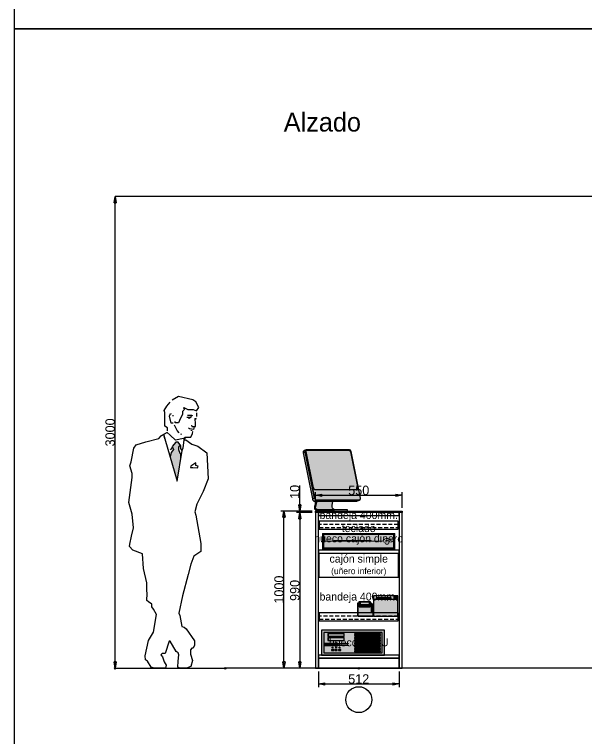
# Model space of a CAD drawing. Header units: millimetres. Extents: x -61063 to 17762, y -100319 to 2880.
# Drawn here: x -2420 to 1215, y -48878 to -44274 of the extents above; entities that cross this region are included whole.
import ezdxf

# ---------------------------------------------------------------- set-up
doc = ezdxf.new("R2010")
doc.units = ezdxf.units.MM
doc.header["$PDMODE"] = 35
doc.header["$PDSIZE"] = 5
doc.linetypes.add('Discontinua JB', pattern=[0.75, 0.5, -0.25])
doc.layers.add('1001 concep color Blau Fosc', color=7, linetype='Continuous', true_color=0x003e84)
for name, color, linetype in [('Cajón Dinero JB', 8, 'Continuous'), ('Cotas bloques dinámicos PM espacio', 10, 'Continuous'), ('Datafon JB', 8, 'Continuous'), ('Imac JB', 8, 'Continuous'), ('Linea Capa Color 0000 JB', 7, 'Continuous'), ('Linea Capa Color 0008 Gris JB', 8, 'Continuous'), ('Linea Capa Color 0012 Vermell JB', 12, 'Continuous'), ('Linea Capa Color 0140 Blau Vidre JB', 140, 'Continuous'), ('Linea Capa Color 0202 Lila Parets JB', 202, 'Continuous')]:
    doc.layers.add(name, color=color, linetype=linetype)
doc.styles.add('Jordi Ava', font='Avant Garde MEdium BT.ttf')
doc.dimstyles.new('Jordi Ava 2015', dxfattribs={"dimtxt": 60, "dimasz": 40, "dimexe": 20, "dimexo": 20, "dimgap": 0.09, "dimtad": 1, "dimdec": 0, "dimzin": 0, "dimdsep": 46, "dimtxsty": 'Jordi Ava', "dimblk": 'CLOSED', "dimcen": 1.5, "dimclrd": 7, "dimclre": 7, "dimclrt": 256, "dimadec": 0, "dimazin": 0, "dimtfac": 0.05, "dimtdec": 0, "dimtofl": 0, "dimtmove": 0, "dimatfit": 3, "dimldrblk": 'CLOSED', "dimfxl": 90, "dimtolj": 1, "dimtzin": 0, "dimlwd": -1, "dimlwe": -1, "dimarcsym": 0})
doc.dimstyles.new('Jordi Ava Parets 2015', dxfattribs={"dimtxt": 60, "dimasz": 40, "dimexe": 20, "dimexo": 20, "dimgap": 0.09, "dimtad": 1, "dimdec": 0, "dimzin": 0, "dimdsep": 46, "dimtxsty": 'Jordi Ava', "dimblk": 'CLOSED', "dimcen": 1.5, "dimclrd": 7, "dimclre": 7, "dimclrt": 256, "dimadec": 0, "dimazin": 0, "dimtfac": 0.05, "dimtdec": 0, "dimtofl": 0, "dimtmove": 0, "dimatfit": 3, "dimldrblk": 'CLOSED', "dimfxl": 90, "dimtolj": 1, "dimtzin": 0, "dimlwd": -1, "dimlwe": -1, "dimarcsym": 0})

# ---------------------------------------------------------------- blocks, each defined once
blk = doc.blocks.new('_Closed')
at = {"color": 0, "linetype": 'ByBlock', "lineweight": -2}
for p, q in [((-1, 0.1666666666666667), (0, 0)), ((-1, 0.1666666666666667), (-1, -0.1666666666666667)), ((0, 0), (-1, -0.1666666666666667)), ((0, 0), (-1, 0))]:
    blk.add_line(p, q, dxfattribs=at)
blk = doc.blocks.new('*D1688')
at = {"layer": 'Defpoints', "color": 0, "ltscale": 10, "transparency": 16777216}
for p in [(82879.79458849551, 104665.6092874138), (82879.79458849551, 104665.6092874138), (82879.79458849551, 101665.6092874138)]:
    blk.add_point(p, dxfattribs=at)
at = {"layer": 'Linea Capa Color 0202 Lila Parets JB', "color": 7, "ltscale": 10, "transparency": 16777216}
blk.add_line((82879.79458849551, 101705.6092874138), (82879.79458849551, 104625.6092874138), dxfattribs=at)
at = {"layer": 'Linea Capa Color 0202 Lila Parets JB', "color": 7, "ltscale": 10, "transparency": 16777216, "xscale": 40, "yscale": 40, "zscale": 40}
for p, rotation in [((82879.79458849551, 104665.6092874138), 90), ((82879.79458849551, 101665.6092874138), 270)]:
    blk.add_blockref('_Closed', p, dxfattribs=dict(at, rotation=rotation))
at = {"layer": 'Linea Capa Color 0202 Lila Parets JB', "ltscale": 10, "transparency": 16777216, "insert": (82848.50953355047, 103165.6092874138), "char_height": 60, "attachment_point": 5, "rotation": 90, "style": 'Jordi Ava'}
blk.add_mtext('\\A1;3000', dxfattribs=at)
blk = doc.blocks.new('PM202307281029')
at = {"layer": 'Linea Capa Color 0008 Gris JB'}
h = blk.add_hatch(color=256, dxfattribs=at)
h.set_gradient(color1=(0, 127, 255), one_color=1, tint=1, name='INVCYLINDER')
h.paths.add_polyline_path([(349.2080120849605, 1345.262605457516), (355.5439154052692, 1372.189832020016), (371.3836737060519, 1391.193191395017), (363.4641571044885, 1410.208152332518), (385.6398187255872, 1438.713191395014), (401.4803021240186, 1438.713191395014), (413.6651923556528, 1421.305750007301), (403.856084594725, 1407.040925770016), (403.856084594725, 1391.193191395017), (412.56777038574, 1367.433191395015), (418.1118670654287, 1360.782102601588), (418.1118670654287, 1332.582460110862), (394.4025318931053, 1190.315595638986)])
at = {"layer": 'Linea Capa Color 0008 Gris JB', "linetype": 'Continuous'}
for p, q in [((309.6075286865198, 1484.655378895015), (311.1918670654304, 1487.822605457517)), ((315.9441571044918, 1459.305964832514), (309.6075286865198, 1484.655378895015)), ((385.6398187255872, 1438.713191395014), (363.4641571044885, 1410.208152332518)), ((401.4803021240186, 1438.713191395014), (385.6398187255872, 1438.713191395014)), ((418.1118670654287, 1414.953191395016), (401.4803021240186, 1438.713191395014)), ((371.3836737060519, 1391.193191395017), (355.5439154052692, 1372.189832020016)), ((363.4641571044885, 1410.208152332518), (371.3836737060519, 1391.193191395017)), ((418.1118670654287, 1397.527644520014), (418.1118670654287, 1414.953191395016)), ((426.8239154052753, 1384.858738270017), (418.1118670654287, 1397.527644520014)), ((355.5439154052692, 1372.189832020016), (349.2080120849605, 1345.262605457516))]:
    blk.add_line(p, q, dxfattribs=at)
for points in [[(445.8319879150404, 1652.553191395014), (437.911746215821, 1650.975378895015), (436.327770385742, 1657.309832020015), (463.2560845947264, 1645.429832020014), (496.5199395751952, 1645.429832020014), (517.1119879150392, 1636.717058582515), (531.3677703857429, 1658.887644520015), (513.9436737060569, 1693.738738270014), (493.3516253662128, 1707.997058582518), (403.0639154052733, 1728.589832020018), (363.4641571044885, 1704.829832020016)], [(332.5757220458945, 1509.993191395017), (332.5757220458945, 1529.008152332517), (316.7356011962875, 1540.087644520016), (317.1322296142571, 1581.273191395016), (317.1322296142571, 1627.215378895016), (312.7758428955094, 1639.884285145017), (328.6159637451165, 1666.811511707514), (350.7916253662079, 1692.160925770015)], [(369.7996978759729, 1559.102605457516), (357.1275286865239, 1559.102605457516), (346.0400604248025, 1603.455378895014), (352.3756011962869, 1619.291511707517), (357.1275286865239, 1617.702097645015)], [(441.0800604248034, 1649.385964832516), (436.327770385742, 1641.462097645017), (427.6164471435513, 1631.960417957514), (427.6164471435513, 1616.124285145015), (409.3994561767577, 1574.938738270015), (403.0639154052733, 1559.891511707516), (382.4722296142536, 1559.891511707516), (382.4722296142536, 1570.182097645014)], [(519.4877703857383, 1600.288152332516), (519.4877703857383, 1624.048152332514)], [(369.7996978759729, 1603.455378895014), (369.7996978759729, 1609.789832020015)], [(455.3358428955071, 1597.109324207515), (483.8481329345705, 1597.109324207515), (485.4321087646495, 1606.622605457516)], [(493.1074811378239, 1605.38262494875), (487.6450946201112, 1606.54699661729), (460.0877703857441, 1608.200417957516)], [(479.0958428955091, 1595.531511707515), (471.1756011962898, 1589.197058582515), (461.6717462158158, 1597.109324207515)], [(485.7766773989533, 1546.227637874596), (487.360653229025, 1537.5148644371), (510.8693579255741, 1537.5148644371), (510.7757220458843, 1560.680417957505), (509.1913836669955, 1581.921139141101)], [(512.3596978759779, 1590.774871082514), (510.7757220458989, 1582.862605457514), (506.0241571044935, 1587.607644520016), (515.5280120849602, 1590.774871082514)], [(407.8154803466787, 1497.324285145016), (395.143673706054, 1511.582605457515), (377.7199395751923, 1546.422097645016)], [(503.2625399390126, 1535.136544124594), (499.2095190383807, 1517.917058582527), (473.0588108544089, 1523.226110976178), (467.1160663197552, 1527.136030900059)], [(434.7441571044874, 1460.895378895017), (384.0562054443326, 1451.382097645015), (349.2080120849605, 1481.488152332517), (330.1999395751955, 1498.902097645016), (293.7677703857444, 1478.309324207516)], [(423.6559637451173, 1486.233191395015), (417.3200604248013, 1489.400417957517)], [(439.4960845947244, 1456.138738270016), (444.2480120849614, 1470.397058582515), (480.6798187255881, 1470.397058582515), (491.7680120849654, 1492.567644520015), (493.5787232242837, 1505.688403949367)], [(490.1836737060548, 1509.993191395017), (480.6798187255881, 1511.582605457515)], [(439.2515234728235, 1451.015134678775), (439.4960845947244, 1452.971511707514), (436.327770385742, 1464.062605457515), (442.1369035335629, 1464.062605457515)], [(445.8319879150404, 1470.397058582515), (444.2480120849614, 1456.138738270016), (441.0800604248034, 1457.728152332515)], [(365.0481329345675, 1407.040925770016), (350.7916253662079, 1389.615378895018)], [(413.6651923556528, 1421.305750007301), (403.856084594725, 1407.040925770016), (403.856084594725, 1391.193191395017), (412.56777038574, 1367.433191395015), (420.4880120849593, 1357.931511707517), (422.0719879150383, 1357.931511707517)], [(426.8239154052753, 1384.858738270017), (433.159818725584, 1402.284285145015)], [(418.1118670654287, 1332.582460110862), (418.1118670654287, 1360.782102601588)]]:
    blk.add_lwpolyline(points, dxfattribs=at)
at = {"layer": 'Linea Capa Color 0008 Gris JB'}
for points in [[(92.59993957519691, 775.0226054575178), (94.34411582936809, 788.9728217600532), (105.2717462158216, 839.9681523325125), (117.9439154052707, 893.822605457517), (108.440060424804, 980.9387382700152), (87.84801208495992, 1053.808152332516), (108.440060424804, 1212.204285145017), (108.440060424804, 1239.131511707517), (94.18391540526864, 1286.651511707518), (102.104157104488, 1312.000925770015), (119.5275286865253, 1400.694871082516), (133.7836737060534, 1421.287644520016), (195.5598187255855, 1440.302605457517), (277.9280120849617, 1460.895378895017), (293.7677703857444, 1478.309324207516), (311.4258146202083, 1488.290286427437), (309.6075286865198, 1484.655378895015), (315.9441571044918, 1459.305964832514), (394.4025318931053, 1190.315595638986), (426.8239154052753, 1384.858738270017), (433.159818725584, 1402.284285145015), (439.2515234728235, 1451.015134678775), (448.9999395751911, 1452.971511707514), (488.5996978759758, 1426.044285145017), (525.0322296142585, 1413.375378895016), (583.640060424801, 1370.600417957517), (591.559939575196, 1204.280417957518), (559.8800604248063, 1123.498738270016), (520.2803021240215, 1044.294871082515), (506.0237945556619, 995.1970585825147), (513.9436737060569, 973.014871082516), (544.8313836669877, 794.0259648325155), (544.8313836669877, 742.1289784814835), (499.6878912353532, 713.2442851450178), (480.6798187255881, 660.9676445200166), (464.8396978759738, 596.0220976450182), (428.4075286865227, 459.8081523325163), (404.6475286865207, 350.5098320200159), (412.56777038574, 334.6620976450176), (425.2395770263647, 264.9715117075175), (439.4960845947244, 261.8042851450155), (452.1675286865247, 250.7131913950143), (505.2316253662102, 174.6881523325173), (505.2316253662102, 147.7609257700169), (496.5199395751952, 127.1681523325169), (488.5996978759758, 128.7459648325166), (479.8880120849608, 116.0770585825157), (479.8880120849608, 89.14983202001531), (491.7680120849582, 49.54209764501502), (480.6798187255881, 11.53537889501604), (453.7518670654281, 0), (428.4075286865227, 0), (407.6617629859938, 0), (399.104157104488, 6.77873827001531), (399.8959637451153, 44.79705858251691), (404.6475286865207, 85.98260545751691), (401.4803021240186, 97.06209764501546), (388.807770385738, 106.5753788950169), (349.2080120849605, 173.098738270015), (342.8713836669885, 171.5093242075163), (319.1117462158181, 93.1059648325172), (300.1036737060531, 93.1059648325172), (290.5994561767548, 84.39319139501458), (301.6880120849564, 73.30209764501706), (312.7758428955094, 40.04041795751618), (325.4476495361341, 20.03748963314865), (321.487709960933, 0), (293.7677703857444, 0), (249.4157220458983, 0), (228.8236737060543, 6.77873827001531), (205.0633111572279, 44.79705858251691), (193.9758428955065, 54.29873827001575), (190.8075286865242, 79.64815233251647), (211.3999395751925, 176.2659648325171), (244.6637945556613, 228.5426054575146), (263.672229614258, 342.5859648325168), (244.6641571044929, 375.8476445200176), (232.7837945556639, 390.1059648325172), (232.7837945556639, 407.5315117075152), (211.3999395751925, 421.7898320200147), (201.8960845947258, 431.2915117075172), (203.4800604248048, 475.6442851450156), (201.1039154052742, 494.6476445200169), (201.1039154052742, 543.757058582516), (179.7200604248028, 634.0404179575162), (173.3837945556625, 727.5026054575173), (113.1916253662093, 751.2626054575157)], [(479.0958428955091, 1276.360925770015), (494.9356011962846, 1276.360925770015), (523.4478912353479, 1275.560417957517), (528.1994561767533, 1285.062097645015), (513.1518670654295, 1290.08293559778), (513.1518670654295, 1305.654871082515), (482.2641571044915, 1285.062097645015)]]:
    blk.add_lwpolyline(points, close=True, dxfattribs=at)
at = {"layer": 'Linea Capa Color 0202 Lila Parets JB', "ltscale": 10}
blk.add_line((0, 0), (700, 0), dxfattribs=at)
for p in [(0, 0), (700, 0)]:
    blk.add_point(p, dxfattribs=at)
blk = doc.blocks.new('PM202401301554')
at = {"layer": 'Imac JB'}
h = blk.add_hatch(color=255, dxfattribs=at)
h.dxf.hatch_style = 1
edge = h.paths.add_edge_path()
edge.add_arc((102.0951007031254, 374.9719672820211), 15.12562351056433, 11.32823824155253, 89.99999992500574)
edge.add_line((102.0951007229232, 390.0975907925895), (-165.4855432588229, 390.0975911428832))
edge.add_arc((-165.4855432724435, 379.6987249793747), 10.3988661635085, 89.99999992495313, 113.5023683410003)
edge.add_line((-169.632475659273, 389.2349385500565), (-181.6898190152569, 384.1091636862839))
edge.add_arc((-177.1036523990042, 373.4044690030423), 11.64574654083845, 113.1915375135548, 195.204024454174)
edge.add_line((-188.3417754036855, 370.350290909817), (-129.591216710367, 77.08475372935936))
edge.add_line((-129.591216710367, 77.08475372935936), (-128.8737102451414, 73.50317214730603))
edge.add_arc((-115.8966328282258, 76.10289987456053), 13.2349205717479, 191.3282382416213, 270.0000000750927)
edge.add_line((-115.89663281088, 62.86797930281318), (-106.0286667223409, 62.86797931574984))
edge.add_line((-106.0286667223409, 62.86797931574984), (-116.1677406630479, 29.23748928916757))
edge.add_arc((-94.44505698411376, 22.68843526593992), 22.68843526588348, 163.2227511791277, 269.9999999999633)
edge.add_line((-94.44505698412831, 7.275957614183426e-11), (94.44505698412104, -7.275957614183426e-11))
edge.add_line((94.44505698412104, -7.275957614183426e-11), (94.453428424109, 7.416991040139692))
edge.add_line((94.453428424109, 7.416991040139692), (11.77226739558682, 7.411722946519149))
edge.add_arc((19.39985217872891, 29.39882652694359), 23.27257556611073, 166.597307334174, 250.8677384246463, ccw=False)
edge.add_line((-3.23889446456451, 34.79326105717337), (0.6823966665760963, 62.86797945568105))
edge.add_line((0.6823966665760963, 62.86797945568105), (153.5410524442123, 62.86797965611913))
edge.add_line((153.5410524442123, 62.86797965611913), (168.1823231558737, 68.82652525442245))
edge.add_arc((165.0955925009184, 79.74272274106625), 11.34421763294628, 285.789104863774, 371.3282382414895)
edge.add_line((176.2188017154258, 81.97106079297373), (116.9260463224564, 377.9430846845789))
for points in [[(-169.6324756588874, 389.2349385502166), (-181.6898190152497, 384.1091636862839, 0.3739467816895126), (-188.3417754036855, 370.350290909817), (-175.3261753901024, 375.8808163638168), (-175.6818183857176, 377.6560817651625, -0.3532637393585088)], [(116.9260463224564, 377.9430846845789, 0.3574206842433875), (102.0951007229232, 390.0975907925895), (-165.485543258801, 390.0975911428832, 0.4733825874425286), (-175.6818183857176, 377.6560817651625), (-116.4668452653204, 82.07232413245947, 0.3574206849831053), (-99.7820314212513, 68.39850476085849), (165.0955925157905, 68.39850510812539, 0.473382586641783), (176.2188017154258, 81.97106079297373)], [(114.4912842169651, 376.5884442441893, 0.3574206842438632), (103.3680750173007, 385.7043238252372), (-164.7479236288636, 385.704324176244, 0.4733825874435212), (-171.2364623459871, 377.7870000267576), (-124.9171215574534, 146.5744522598106, 0.35742068424324), (-113.7939123578035, 137.4585726787918), (155.4756054955214, 137.4585723260534, 0.4733825874433472), (161.0372101102039, 144.2448501684703)], [(-99.7820314212513, 68.39850476085849, -0.3574206849830955), (-116.4668452653204, 82.07232413245947), (-116.5756166978463, 82.61527918335923), (-129.591216710367, 77.08475372935936), (-128.8737102451487, 73.50317214732058, 0.3574206849821849), (-115.8966328108654, 62.86797930281318)], [(94.453428424109, 7.416991040139692), (-94.48311230094987, 7.404952803452034, -0.5028431840378749), (-110.7762092684206, 29.33306973570143), (-100.6659513557825, 62.86797932277841), (-106.0286667223481, 62.86797931573528), (-116.1677406630479, 29.23748928916757, 0.502823227602509), (-94.44505698412831, 7.275957614183426e-11), (94.44505698412104, -7.275957614183426e-11)], [(168.1823231558956, 68.826525254437, -0.06900216765191822), (165.0955925157905, 68.39850510812539), (-99.7820314212513, 68.39850476085849), (-115.8966328108654, 62.86797930281318), (153.5410524442123, 62.86797965611913)], [(-3.23889446456451, 34.79326105717337), (0.6823966665760963, 62.8679794556665), (-100.6659513557825, 62.86797932277841), (-110.7762092684206, 29.33306973570143, 0.5028431840378746), (-94.48311230094987, 7.404952803452034), (11.77226739558682, 7.411722946519149, -0.3852184990797637)]]:
    blk.add_lwpolyline(points, format="xyb", close=True, dxfattribs=at)
blk.add_lwpolyline([(-175.3261753901024, 375.8808163638168), (-188.3417754036855, 370.350290909817), (-129.591216710367, 77.08475372935936), (-116.5756166978463, 82.61527918335923)], close=True, dxfattribs=at)
at = {"layer": 'Linea Capa Color 0000 JB'}
blk.add_lwpolyline([(116.9260463224564, 377.9430846845789, 0.3574206842433946), (102.0951007229232, 390.0975907925895), (-165.4855432588229, 390.0975911428832, 0.1029094188702124), (-169.632475659273, 389.2349385500565), (-181.6898190152569, 384.1091636862839, 0.3739467816894111), (-188.3417754036855, 370.350290909817), (-129.591216710367, 77.08475372935936), (-128.8737102451414, 73.50317214730603, 0.3574206849815365), (-115.89663281088, 62.86797930281318), (-106.0286667223409, 62.86797931574984), (-116.1677406630479, 29.23748928916757, 0.5028232276026338), (-94.44505698412831, 7.275957614183426e-11), (94.44505698412104, -7.275957614183426e-11), (94.453428424109, 7.416991040139692), (11.77226739558682, 7.411722946519149, -0.3852184990796441), (-3.23889446456451, 34.79326105717337), (0.6823966665760963, 62.86797945568105), (153.5410524442123, 62.86797965611913), (168.1823231558737, 68.82652525442245, 0.3915893772987654), (176.2188017154258, 81.97106079297373)], format="xyb", close=True, dxfattribs=at)
blk = doc.blocks.new('*D3996')
at = {"layer": 'Cotas bloques dinámicos PM espacio', "color": 7, "ltscale": 10, "transparency": 16777216}
for p, q in [((159819.6660691202, 265074.8938785369), (159819.6660691202, 264974.8938785369)), ((160331.6660691202, 265074.8938785369), (160331.6660691202, 264974.8938785369)), ((159859.6660691202, 264994.8938785369), (160291.6660691202, 264994.8938785369))]:
    blk.add_line(p, q, dxfattribs=at)
at = {"layer": 'Defpoints', "color": 0, "ltscale": 10, "transparency": 16777216}
for p in [(159819.6660691202, 265094.8938785369), (160331.6660691202, 265094.8938785369), (160331.6660691202, 264994.8938785369)]:
    blk.add_point(p, dxfattribs=at)
at = {"layer": 'Cotas bloques dinámicos PM espacio', "color": 7, "ltscale": 10, "transparency": 16777216, "xscale": 40, "yscale": 40, "zscale": 40, "rotation": 180}
blk.add_blockref('_Closed', (159819.6660691202, 264994.8938785369), dxfattribs=at)
at = {"layer": 'Cotas bloques dinámicos PM espacio', "color": 7, "ltscale": 10, "transparency": 16777216, "xscale": 40, "yscale": 40, "zscale": 40}
blk.add_blockref('_Closed', (160331.6660691202, 264994.8938785369), dxfattribs=at)
at = {"layer": 'Cotas bloques dinámicos PM espacio', "ltscale": 10, "transparency": 16777216, "insert": (160075.6660691202, 265026.1377246907), "char_height": 60, "attachment_point": 5, "style": 'Jordi Ava'}
blk.add_mtext('\\A1;512', dxfattribs=at)
blk = doc.blocks.new('PM202401301559')
at = {"layer": 'Linea Capa Color 0000 JB', "ltscale": 10}
h = blk.add_hatch(color=256, dxfattribs=at)
h.dxf.hatch_style = 1
h.set_gradient(color1=(255, 255, 255), tint=1, name='SPHERICAL')
h.paths.add_polyline_path([(0, 160), (0, 0), (400, 0), (400, 160)])
at = {"layer": 'Linea Capa Color 0008 Gris JB'}
for points in [[(0, 160), (0, 0), (400, 0), (400, 160)], [(15, 145), (15, 15), (385, 15), (385, 145)], [(40.01762035822321, 118.5213916497742), (144.9823796417768, 118.5213916497742), (144.9823796417768, 138.5213916497742), (40.01762035822321, 138.5213916497742)], [(40.01762035822321, 92.5), (144.9823796417768, 92.5), (144.9823796417768, 112.5), (40.01762035822321, 112.5)], [(42.01762035822321, 120.5213916497742), (142.9823796417768, 120.5213916497742), (142.9823796417768, 136.5213916497742), (42.01762035822321, 136.5213916497742)], [(42.01762035822321, 94.5), (142.9823796417768, 94.5), (142.9823796417768, 110.5), (42.01762035822321, 110.5)], [(210.0924652654794, 132.3802787726436), (374.9075347345206, 132.3802787726436), (374.9075347345206, 135.485660026623), (210.0924652654794, 135.485660026623)], [(210.0924652654794, 122.3802787726436), (374.9075347345206, 122.3802787726436), (374.9075347345206, 125.485660026623), (210.0924652654794, 125.485660026623)], [(210.0924652654794, 112.3802787726436), (374.9075347345206, 112.3802787726436), (374.9075347345206, 115.485660026623), (210.0924652654794, 115.485660026623)], [(210.0924652654794, 102.3802787726436), (374.9075347345206, 102.3802787726436), (374.9075347345206, 105.485660026623), (210.0924652654794, 105.485660026623)], [(210.0924652654794, 92.38027877264358), (374.9075347345206, 92.38027877264358), (374.9075347345206, 95.48566002662301), (210.0924652654794, 95.48566002662301)], [(210.0924652654794, 82.38027877264358), (374.9075347345206, 82.38027877264358), (374.9075347345206, 85.48566002662301), (210.0924652654794, 85.48566002662301)], [(210.0924652654794, 72.38027877264358), (374.9075347345206, 72.38027877264358), (374.9075347345206, 75.48566002662301), (210.0924652654794, 75.48566002662301)], [(210.0924652654794, 62.38027877264358), (374.9075347345206, 62.38027877264358), (374.9075347345206, 65.48566002662301), (210.0924652654794, 65.48566002662301)], [(210.0924652654794, 52.38027877264358), (374.9075347345206, 52.38027877264358), (374.9075347345206, 55.48566002662301), (210.0924652654794, 55.48566002662301)], [(62.5, 30), (77.5, 30), (77.5, 37), (62.5, 37)], [(63.5, 31), (76.5, 31), (76.5, 36), (63.5, 36)], [(85, 30), (100, 30), (100, 37), (85, 37)], [(86, 31), (99, 31), (99, 36), (86, 36)], [(107.5, 30), (122.5, 30), (122.5, 37), (107.5, 37)], [(108.5, 31), (121.5, 31), (121.5, 36), (108.5, 36)], [(210.0924652654794, 42.38027877264358), (374.9075347345206, 42.38027877264358), (374.9075347345206, 45.48566002662301), (210.0924652654794, 45.48566002662301)], [(210.0924652654794, 32.38027877264358), (374.9075347345206, 32.38027877264358), (374.9075347345206, 35.48566002662301), (210.0924652654794, 35.48566002662301)], [(210.0924652654794, 22.38027877264358), (374.9075347345206, 22.38027877264358), (374.9075347345206, 25.48566002662301), (210.0924652654794, 25.48566002662301)]]:
    blk.add_lwpolyline(points, close=True, dxfattribs=at)
for points in [[(82.10769515458378, 74.02270319954914), (15, 74.02270319954914), (15, 73.02270319954914), (81.59128788536327, 73.02270319954914, -0.02346013863492391)], [(81.59128788536327, 63.02270319954914), (15, 63.02270319954914), (15, 62.02270319954914), (82.10769515458378, 62.02270319954914, -0.02346013863492391)], [(88.1974509361462, 71.6756887383217, 0.3905483541213224), (88.16985194805602, 72.35285125149494, 0.4382815193550742), (87.43514617919573, 72.32290698312863, 2.160839518723824), (97.56485382124083, 72.3229069834797, 0.4382815197119679), (96.83014805195853, 72.35285125148948, 0.3905483544234815), (96.8025490634318, 71.6756887379488, -2.160839518699677)], [(93, 74.93918676528119, 0.4142135623730951), (92.5, 75.43918676528119, 0.414213562373095), (92, 74.93918676528119), (92, 68.52270319954914, 0.4142135623730951), (92.5, 68.02270319954914, 0.4142135623730951), (93, 68.52270319954914)], [(102.8923048454162, 74.02270319954914), (170, 74.02270319954914), (170, 73.02270319954914), (103.4087121146367, 73.02270319954914, 0.02346013863492391)], [(103.4087121146367, 63.02270319954914), (170, 63.02270319954914), (170, 62.02270319954914), (102.8923048454162, 62.02270319954914, 0.02346013863492391)]]:
    blk.add_lwpolyline(points, format="xyb", close=True, dxfattribs=at)
for centre, radius in [((70, 49), 3), ((70, 49), 2), ((92.5, 68.02270319954914), 12), ((92.5, 68.02270319954914), 10), ((92.5, 49), 3), ((92.5, 49), 2), ((115, 49), 3), ((115, 49), 2)]:
    blk.add_circle(centre, radius, dxfattribs=at)
blk = doc.blocks.new('PM202401301558')
at = {"layer": 'Datafon JB', "ltscale": 10}
h = blk.add_hatch(color=256, dxfattribs=at)
h.dxf.hatch_style = 1
h.set_gradient(color1=(255, 255, 255), tint=1, name='SPHERICAL')
h.paths.add_polyline_path([(0, 0), (153.5274000006029, 0), (153.5274000006029, 129.9078000005102), (0, 129.9078000005102)])
at = {"layer": 'Datafon JB', "ltscale": 50}
for p, q in [((153.5274000006029, 129.9078000005102), (0, 129.9078000005102)), ((0, 129.9078000005102), (0, 0)), ((153.5274000006029, 105.1780132195436), (0, 105.1780132195436)), ((111.8172070986984, 116.8975542897206), (17.99649622468132, 116.8975542897206)), ((17.99649622466677, 109.4117320511796), (17.99649622466677, 116.8975542897206)), ((111.8172070986984, 112.3073686013795), (17.99649622468132, 112.3073686013886)), ((111.8172070987202, 109.4117320511887), (17.99649622468132, 109.4117320511796)), ((111.817207098713, 109.4117320511978), (111.8172070987202, 116.8975542897206)), ((129.4256385779809, 111.706824895351), (129.4256385779809, 119.8654837222075)), ((153.5274000005957, 119.8654837222075), (129.4256385779809, 119.8654837222075)), ((153.5274000006029, 111.7068248953674), (129.4256385779954, 111.7068248953601)), ((153.5274000006029, 0), (153.5274000006029, 129.9078000005102)), ((0, 0), (153.5274000006029, 0))]:
    blk.add_line(p, q, dxfattribs=at)
at = {"layer": 'Linea Capa Color 0000 JB', "ltscale": 50}
blk.add_lwpolyline([(0, 0), (153.5274000006029, 0), (153.5274000006029, 129.9078000005102), (0, 129.9078000005102)], close=True, dxfattribs=at)
blk = doc.blocks.new('PM202401301556')
at = {"layer": 'Datafon JB', "ltscale": 10}
h = blk.add_hatch(color=256, dxfattribs=at)
h.dxf.hatch_style = 1
h.set_gradient(color1=(255, 255, 255), tint=1, name='SPHERICAL')
h.paths.add_polyline_path([(0, -0.004124841783777811), (0, 84.7564059735887), (8.000000000007276, 84.7564059735937), (8, 92.54190690424002), (79.36000000000058, 92.54190690419534), (79.36000000000058, 84.7564059736178), (84.15999999997439, 84.7564059735887), (84.16000000000349, 22.3958751582104), (86.40000000000873, 22.3958751582104), (86.39999999997963, 78.78015606854751), (95.99999999998545, 78.78015606854933), (95.99999999999272, -0.004124841769225895)])
for p, q in [((8, 92.54190690424002), (79.35999999998603, 92.54190690425457)), ((8, 92.54190690424002), (8.000000000014552, 69.2784148407809)), ((79.36000000000058, 92.54190690425457), (79.35999999998603, 69.27841484076635)), ((-1.455191522836685e-11, 84.75640597357415), (0, -0.004124841783777811)), ((-1.455191522836685e-11, 84.7564059735887), (8, 84.7564059735887)), ((8.479999999981374, 69.27841484076635), (8, 69.27841484076635)), ((8.480000000010477, 70.59672094203415), (8.479999999995925, 69.08572611772979)), ((8.480000000010477, 70.59672094203415), (21.28000000001339, 70.59672094203415)), ((8.479999999995925, 69.08572611774434), (21.28000000002794, 69.08572611774434)), ((8.48000000002503, 68.73456681879179), (8.479999999995925, 67.22357199451653)), ((8.480000000039581, 68.73456681880634), (21.28000000002794, 68.73456681879179)), ((8.480000000010477, 67.22357199453108), (21.28000000002794, 67.22357199451653)), ((8.480000000039581, 66.87241269553488), (8.480000000010477, 59.70497580275696)), ((8.48000000002503, 66.87241269552032), (21.28000000002794, 66.87241269552032)), ((8.48000000002503, 65.36141787121596), (21.28000000002794, 65.36141787121596)), ((8.48000000002503, 64.9811853577994), (21.28000000001339, 64.9811853577994)), ((8.480000000010477, 63.47019053361146), (21.28000000001339, 63.47019053361146)), ((8.480000000010477, 59.70497580275696), (21.28000000002794, 59.70497580277151)), ((14.87999999997555, 90.84813500383461), (14.8799999999901, 73.14051869299146)), ((14.87999999997555, 90.84813500383461), (72.47999999999593, 90.84813500386372)), ((14.8799999999901, 73.14051869299146), (72.47999999999593, 73.14051869297691)), ((21.28000000001339, 70.59672094203415), (21.28000000002794, 69.08572611774434)), ((22.88000000000466, 69.2784148407809), (21.28000000004249, 69.2784148407809)), ((21.28000000002794, 68.73456681879179), (21.28000000004249, 65.36141787123051)), ((21.28000000001339, 64.98118535778485), (21.28000000001339, 59.70497580277151)), ((22.8799999999901, 70.59672094203415), (22.88000000000466, 69.08572611774434)), ((22.8799999999901, 70.59672094203415), (35.67999999994936, 70.59672094203415)), ((22.88000000000466, 69.08572611774434), (35.67999999994936, 69.08572611772979)), ((22.8799999999901, 68.73456681879179), (22.88000000000466, 65.36141787123051)), ((22.8799999999901, 68.73456681879179), (35.67999999997846, 68.73456681879179)), ((22.88000000000466, 67.22357199451653), (35.67999999997846, 67.22357199453108)), ((22.88000000000466, 66.87241269552032), (35.67999999994936, 66.87241269552032)), ((22.8799999999901, 65.36141787121596), (35.67999999997846, 65.36141787123051)), ((22.88000000000466, 64.9811853577994), (22.88000000000466, 59.70497580277151)), ((22.8799999999901, 64.9811853577994), (35.67999999996391, 64.98118535781396)), ((22.8799999999901, 63.47019053361146), (35.67999999994936, 63.47019053359691)), ((22.88000000000466, 59.70497580277151), (35.67999999997846, 59.70497580275696)), ((35.67999999996391, 70.59672094203415), (35.67999999996391, 69.08572611771524)), ((37.27999999996973, 69.27841484076635), (35.67999999994936, 69.27841484076635)), ((35.67999999994936, 68.73456681879179), (35.67999999994936, 67.22357199451653)), ((35.67999999994936, 66.87241269552032), (35.67999999994936, 65.36141787123051)), ((35.67999999996391, 64.98118535781396), (35.67999999997846, 59.70497580275696)), ((37.27999999998428, 70.59672094203415), (37.27999999996973, 69.08572611774434)), ((37.27999999996973, 70.5967209420196), (50.07999999997264, 70.59672094203415)), ((37.27999999999884, 69.08572611774434), (50.07999999998719, 69.0857261177589)), ((37.27999999996973, 68.73456681879179), (37.27999999998428, 67.22357199453108)), ((37.27999999999884, 68.73456681879179), (50.07999999998719, 68.73456681877724)), ((37.27999999998428, 67.22357199453108), (50.07999999997264, 67.22357199451653)), ((37.27999999998428, 66.87241269552032), (37.27999999999884, 65.36141787124507)), ((37.27999999998428, 66.87241269552032), (50.07999999997264, 66.87241269552032)), ((37.27999999999884, 65.36141787124507), (50.07999999998719, 65.36141787124507)), ((37.27999999999884, 64.98118535782851), (37.27999999999884, 59.70497580277151)), ((37.27999999998428, 64.98118535782851), (50.07999999997264, 64.98118535782851)), ((37.27999999996973, 63.47019053358235), (50.07999999997264, 63.47019053359691)), ((37.27999999999884, 59.70497580274241), (50.07999999998719, 59.70497580275696)), ((50.07999999998719, 70.59672094203415), (50.07999999998719, 69.08572611774434)), ((51.68000000000757, 69.2784148407518), (50.07999999998719, 69.27841484076635)), ((50.07999999998719, 68.73456681879179), (50.08000000000175, 67.22357199451653)), ((50.07999999997264, 66.87241269552032), (50.07999999997264, 65.36141787124507)), ((50.08000000000175, 64.98118535782851), (50.07999999998719, 59.70497580277151)), ((51.67999999999302, 70.59672094203415), (51.68000000002212, 69.08572611777345)), ((51.68000000000757, 70.59672094206326), (64.47999999999593, 70.5967209420487)), ((51.67999999999302, 69.0857261177589), (64.47999999998137, 69.08572611777345)), ((51.68000000000757, 68.73456681879179), (51.67999999999302, 67.22357199453108)), ((51.68000000000757, 68.73456681877724), (64.47999999998137, 68.73456681876269)), ((51.67999999999302, 67.22357199453108), (64.47999999999593, 67.22357199453108)), ((51.67999999999302, 66.87241269554943), (51.67999999999302, 65.36141787123051)), ((51.67999999999302, 66.87241269552032), (64.47999999998137, 66.87241269553488)), ((51.67999999999302, 65.36141787123051), (64.47999999996682, 65.36141787123051)), ((51.67999999999302, 64.98118535784306), (51.67999999999302, 59.70497580275696)), ((51.68000000000757, 64.98118535784306), (64.47999999998137, 64.98118535782851)), ((51.68000000000757, 63.47019053359691), (64.47999999998137, 63.47019053359691)), ((51.67999999999302, 59.70497580275696), (64.47999999998137, 59.70497580275696)), ((64.47999999998137, 70.59672094203415), (64.47999999999593, 69.085726117788)), ((64.47999999998137, 69.27841484076635), (66.08000000000175, 69.27841484076635)), ((64.47999999999593, 68.73456681877724), (64.47999999998137, 67.22357199453108)), ((64.47999999999593, 66.87241269556398), (64.47999999998137, 65.36141787123051)), ((64.47999999996682, 64.98118535781396), (64.47999999998137, 59.70497580274241)), ((66.08000000000175, 70.59672094203415), (66.0800000000163, 69.08572611777345)), ((66.08000000000175, 70.5967209420196), (78.8799999999901, 70.59672094203415)), ((66.08000000000175, 69.08572611777345), (78.879999999961, 69.08572611777345)), ((66.08000000000175, 68.73456681877724), (66.0799999999872, 67.22357199454564)), ((66.08000000003085, 68.73456681876269), (78.87999999997555, 68.73456681877724)), ((66.08000000000175, 67.22357199454564), (78.8799999999901, 67.22357199456019)), ((66.08000000000175, 66.87241269554943), (66.0799999999872, 65.36141787124507)), ((66.08000000000175, 66.87241269553488), (78.87999999997555, 66.87241269556398)), ((66.0799999999872, 65.36141787124507), (78.87999999997555, 65.36141787124507)), ((66.08000000000175, 64.98118535782851), (66.08000000000175, 59.70497580277151)), ((66.08000000000175, 64.98118535781396), (78.879999999961, 64.98118535781396)), ((66.0800000000163, 63.47019053359691), (78.87999999997555, 63.47019053358235)), ((66.0800000000163, 59.70497580275696), (78.87999999997555, 59.70497580275696)), ((72.47999999999593, 90.84813500386372), (72.47999999999593, 73.14051869297691)), ((78.8799999999901, 70.59672094203415), (78.87999999997555, 69.0857261177589)), ((78.87999999997555, 69.2784148407518), (79.36000000000058, 69.27841484076635)), ((78.87999999997555, 68.73456681876269), (78.8799999999901, 67.22357199454564)), ((78.879999999961, 66.87241269552032), (78.87999999997555, 65.36141787124507)), ((78.879999999961, 64.98118535781396), (78.8799999999901, 59.70497580275696)), ((79.36000000000058, 84.7564059736178), (84.16000000000349, 84.75640597360325)), ((84.15999999997439, 84.7564059735887), (84.16000000000349, 22.3958751582104)), ((86.39999999997963, 78.78015606857662), (86.40000000000873, 22.3958751582104)), ((86.39999999997963, 78.78015606854751), (96, 78.78015606856206)), ((95.99999999998545, 78.78015606856206), (96, -0.004124841783777811)), ((0, 22.3958751582104), (96, 22.3958751582104)), ((0, -0.004124841783777811), (96, -0.004124841769225895))]:
    blk.add_line(p, q, dxfattribs=at)
at = {"layer": 'Linea Capa Color 0000 JB', "ltscale": 10}
blk.add_lwpolyline([(0, -0.004124841783777811), (0, 84.7564059735887), (8.000000000007276, 84.7564059735937), (8, 92.54190690424002), (79.36000000000058, 92.54190690419534), (79.36000000000058, 84.7564059736178), (84.15999999997439, 84.7564059735887), (84.16000000000349, 22.3958751582104), (86.40000000000873, 22.3958751582104), (86.39999999997963, 78.78015606854751), (95.99999999998545, 78.78015606854933), (95.99999999999272, -0.004124841769225895)], close=True, dxfattribs=at)
blk = doc.blocks.new('PM202401301555')
at = {"layer": 'Cajón Dinero JB', "ltscale": 10}
h = blk.add_hatch(color=256, dxfattribs=at)
h.dxf.hatch_style = 1
h.set_gradient(color1=(255, 255, 255), tint=1, name='SPHERICAL')
h.paths.add_polyline_path([(-229.9999999999927, 107), (-229.9999999999927, 7), (230.0000000000073, 7), (230.0000000000073, 107)])
h.paths.add_polyline_path([(162.1352683821242, 0), (187.1352683821242, 0), (187.1352683821242, 7), (162.1352683821242, 7)])
h.paths.add_polyline_path([(-187.1352683821242, 0), (-162.1352683821242, 0), (-162.1352683821242, 7), (-187.1352683821242, 7)])
at = {"layer": 'Cajón Dinero JB', "lineweight": 13, "ltscale": 50}
for p, q in [((-221.9999999999927, 57), (143.6454563398365, 57)), ((215.4570196044006, 57), (222.0000000000073, 57))]:
    blk.add_line(p, q, dxfattribs=at)
for points in [[(-224.9999999999927, 99), (-224.9999999999782, 15.00000000001455, 0.414213562373095), (-221.9999999999782, 12.00000000001455), (222.0000000000073, 12, 0.4142135623731044), (225.0000000000073, 15), (225.0000000000073, 99, 0.414213562373095), (222.0000000000073, 102), (-221.9999999999927, 102, 0.414213562373095)], [(-221.9999999999927, 96.00000000001455), (-221.9999999999927, 18, 0.4142135623730852), (-218.9999999999927, 15), (219.0000000000073, 15.00000000001455, 0.414213562373095), (222.0000000000073, 18.00000000001455), (222.0000000000073, 94, 0.414213562373095), (217.0000000000073, 99), (-218.9999999999927, 99.00000000001455, 0.4142135623731049)]]:
    blk.add_lwpolyline(points, format="xyb", close=True, dxfattribs=at)
blk.add_lwpolyline([(-157.2018514105075, 57), (78.84730775035132, 57), (78.84730775035132, 61.42471337437746), (-157.2018514105075, 61.42471337437746)], close=True, dxfattribs=at)
blk.add_circle((179.5512379721113, 50.21119188977173), 12.68751006224193, dxfattribs=at)
for centre, radius, start, end in [((143.645456339822, 77), 20, 270, 323.2738885423195), ((179.5512379721113, 50.21119188977173), 24.79805122758262, 36.72611145768055, 143.2738885423195), ((215.4570196044006, 77), 20, 216.7261114576805, 270)]:
    blk.add_arc(centre, radius, start, end, dxfattribs=at)
at = {"layer": 'Linea Capa Color 0000 JB', "lineweight": 13, "ltscale": 50}
for points in [[(-229.9999999999927, 107), (-229.9999999999927, 7), (230.0000000000073, 7), (230.0000000000073, 107)], [(-187.1352683821242, 0), (-162.1352683821242, 0), (-162.1352683821242, 7), (-187.1352683821242, 7)], [(162.1352683821242, 0), (187.1352683821242, 0), (187.1352683821242, 7), (162.1352683821242, 7)]]:
    blk.add_lwpolyline(points, close=True, dxfattribs=at)
blk = doc.blocks.new('*D3997')
at = {"layer": 'Cotas bloques dinámicos PM espacio', "color": 7, "ltscale": 50, "transparency": 16777216}
for p, q in [((159780.6660691202, 266084.893878537), (159680.876372729, 266084.893878537)), ((159700.876372729, 266044.893878537), (159700.876372729, 265134.893878537)), ((159780.6660691202, 265094.893878537), (159680.876372729, 265094.893878537))]:
    blk.add_line(p, q, dxfattribs=at)
at = {"layer": 'Defpoints', "color": 0, "ltscale": 50, "transparency": 16777216}
for p in [(159800.6660691202, 266084.893878537), (159700.876372729, 265094.893878537), (159800.6660691202, 265094.893878537)]:
    blk.add_point(p, dxfattribs=at)
at = {"layer": 'Cotas bloques dinámicos PM espacio', "color": 7, "ltscale": 50, "transparency": 16777216, "xscale": 40, "yscale": 40, "zscale": 40}
for p, rotation in [((159700.876372729, 266084.893878537), 90), ((159700.876372729, 265094.893878537), 270)]:
    blk.add_blockref('_Closed', p, dxfattribs=dict(at, rotation=rotation))
at = {"layer": 'Cotas bloques dinámicos PM espacio', "ltscale": 50, "transparency": 16777216, "insert": (159669.591317784, 265589.8938785369), "char_height": 60, "attachment_point": 5, "rotation": 90, "style": 'Jordi Ava'}
blk.add_mtext('\\A1;990', dxfattribs=at)
blk = doc.blocks.new('*D3998')
at = {"layer": 'Cotas bloques dinámicos PM espacio', "color": 7, "ltscale": 50, "transparency": 16777216}
for p, q in [((159780.6660691202, 266094.893878537), (159580.6660691205, 266094.893878537)), ((159600.6660691205, 265134.893878537), (159600.6660691205, 266054.893878537)), ((159780.6660691202, 265094.893878537), (159580.6660691205, 265094.893878537))]:
    blk.add_line(p, q, dxfattribs=at)
at = {"layer": 'Defpoints', "color": 0, "ltscale": 50, "transparency": 16777216}
for p in [(159600.6660691205, 266094.893878537), (159800.6660691202, 266094.893878537), (159800.6660691202, 265094.893878537)]:
    blk.add_point(p, dxfattribs=at)
at = {"layer": 'Cotas bloques dinámicos PM espacio', "color": 7, "ltscale": 50, "transparency": 16777216, "xscale": 40, "yscale": 40, "zscale": 40}
for p, rotation in [((159600.6660691205, 266094.893878537), 90), ((159600.6660691205, 265094.893878537), 270)]:
    blk.add_blockref('_Closed', p, dxfattribs=dict(at, rotation=rotation))
at = {"layer": 'Cotas bloques dinámicos PM espacio', "ltscale": 50, "transparency": 16777216, "insert": (159569.4222229667, 265594.8938785369), "char_height": 60, "attachment_point": 5, "rotation": 90, "style": 'Jordi Ava'}
blk.add_mtext('\\A1;1000', dxfattribs=at)
blk = doc.blocks.new('*D3994')
at = {"layer": 'Cotas bloques dinámicos PM espacio', "color": 7, "ltscale": 50, "transparency": 16777216}
for p, q in [((159700.876372729, 266134.893878537), (159700.876372729, 266257.9035488667)), ((159780.6660691202, 266094.893878537), (159680.876372729, 266094.893878537)), ((159780.6660691202, 266084.893878537), (159680.876372729, 266084.893878537)), ((159700.876372729, 266044.893878537), (159700.876372729, 266004.893878537))]:
    blk.add_line(p, q, dxfattribs=at)
at = {"layer": 'Defpoints', "color": 0, "ltscale": 50, "transparency": 16777216}
for p in [(159700.876372729, 266094.893878537), (159800.6660691202, 266094.893878537), (159800.6660691202, 266084.893878537)]:
    blk.add_point(p, dxfattribs=at)
at = {"layer": 'Cotas bloques dinámicos PM espacio', "color": 7, "ltscale": 50, "transparency": 16777216, "xscale": 40, "yscale": 40, "zscale": 40}
for p, rotation in [((159700.876372729, 266094.893878537), 270), ((159700.876372729, 266084.893878537), 90)]:
    blk.add_blockref('_Closed', p, dxfattribs=dict(at, rotation=rotation))
at = {"layer": 'Cotas bloques dinámicos PM espacio', "ltscale": 50, "transparency": 16777216, "insert": (159669.6325265752, 266216.3987137017), "char_height": 60, "attachment_point": 5, "rotation": 90, "style": 'Jordi Ava'}
blk.add_mtext('\\A1;10', dxfattribs=at)
blk = doc.blocks.new('*D3995')
at = {"layer": 'Cotas bloques dinámicos PM espacio', "color": 7, "ltscale": 50, "transparency": 16777216}
for p, q in [((159800.6660691202, 266114.8938785369), (159800.6660691202, 266214.6835749284)), ((160350.6660691202, 266114.8938785369), (160350.6660691202, 266214.6835749284)), ((159840.6660691202, 266194.6835749284), (160310.6660691202, 266194.6835749284))]:
    blk.add_line(p, q, dxfattribs=at)
at = {"layer": 'Defpoints', "color": 0, "ltscale": 50, "transparency": 16777216}
for p in [(160350.6660691202, 266194.6835749284), (159800.6660691202, 266094.8938785369), (160350.6660691202, 266094.8938785369)]:
    blk.add_point(p, dxfattribs=at)
at = {"layer": 'Cotas bloques dinámicos PM espacio', "color": 7, "ltscale": 50, "transparency": 16777216, "xscale": 40, "yscale": 40, "zscale": 40, "rotation": 180}
blk.add_blockref('_Closed', (159800.6660691202, 266194.6835749284), dxfattribs=at)
at = {"layer": 'Cotas bloques dinámicos PM espacio', "color": 7, "ltscale": 50, "transparency": 16777216, "xscale": 40, "yscale": 40, "zscale": 40}
blk.add_blockref('_Closed', (160350.6660691202, 266194.6835749284), dxfattribs=at)
at = {"layer": 'Cotas bloques dinámicos PM espacio', "ltscale": 50, "transparency": 16777216, "insert": (160075.6660691202, 266225.9274210822), "char_height": 60, "attachment_point": 5, "style": 'Jordi Ava'}
blk.add_mtext('\\A1;550', dxfattribs=at)
blk = doc.blocks.new('PM202309291349')
at = {"layer": 'Linea Capa Color 0012 Vermell JB', "ltscale": 50}
blk.add_point((2187.798991315562, -4066.439621596408), dxfattribs=at)
at = {"layer": 'Linea Capa Color 0202 Lila Parets JB', "ltscale": 10}
for p, q in [((7207.793757305728, -1066.439621596423), (639.2859613718465, -1066.439621596423)), ((7207.793757305728, -4066.439621596423), (1339.285961371846, -4066.439621596423))]:
    blk.add_line(p, q, dxfattribs=at)
blk.add_lwpolyline([(0, 0), (7902.946693237289, 0), (7902.946693237289, -7171.579046244151), (0, -7171.579046244151)], close=True, dxfattribs=at)
at = {"ltscale": 10}
blk.add_blockref('PM202307281029', (639.2859613718465, -4066.439621596423), dxfattribs=at)
at = {"layer": '1001 concep color Blau Fosc', "ltscale": 10, "insert": (1711.186813694017, -532.8771786118159), "char_height": 120, "width": 2264.786113611583, "attachment_point": 1, "style": 'Jordi Ava'}
blk.add_mtext('Alzado', dxfattribs=at)
at = {"layer": 'Linea Capa Color 0202 Lila Parets JB', "ltscale": 10}
dim = blk.add_linear_dim(base=(639.2859613718756, -1066.439621596364), p1=(639.2859613718465, -4066.439621596423), p2=(639.2859613718465, -1066.439621596423), angle=90, dimstyle='Jordi Ava Parets 2015', dxfattribs=at)
dim.commit()
dim.dimension.update_dxf_attribs({"geometry": '*D1688', "text_midpoint": (608.0009064268379, -2566.439621596408), "insert": (-82240.50862712364, -105732.0489090102)})
blk = doc.blocks.new('PM202401301707')
at = {"layer": 'Linea Capa Color 0000 JB', "ltscale": 50}
h = blk.add_hatch(color=256, dxfattribs=at)
h.dxf.hatch_style = 1
h.set_gradient(color1=(0, 191, 255), one_color=1, tint=1, name='SPHERICAL')
h.paths.add_polyline_path([(550, 990), (0, 990), (0, 1000), (550, 1000)])
at = {"layer": 'Cotas bloques dinámicos PM espacio', "ltscale": 10}
blk.add_circle((275, -200), 82.44691610857262, dxfattribs=at)
at = {"layer": 'Linea Capa Color 0000 JB', "ltscale": 10}
for points in [[(0, 0), (550, 0), (550, 990), (0, 990)], [(22, 579), (528, 579), (528, 729), (22, 729)]]:
    blk.add_lwpolyline(points, close=True, dxfattribs=at)
at = {"layer": 'Linea Capa Color 0000 JB'}
for points in [[(0, 0), (19, 0), (19, 990), (0, 990)], [(531, 990), (19, 990), (19, 971), (531, 971)], [(531, 0), (550, 0), (550, 990), (531, 990)], [(526, 934.8478526243707), (24, 934.8478526243707), (24, 884.8478526243707), (526, 884.8478526243707)], [(531, 751), (19, 751), (19, 732), (531, 732)], [(526, 352.1271689565619), (24, 352.1271689565619), (24, 302.1271689565619), (526, 302.1271689565619)], [(531, 83), (19, 83), (19, 64), (531, 64)], [(531, 64), (19, 64), (19, 0), (531, 0)]]:
    blk.add_lwpolyline(points, close=True, dxfattribs=at)
at = {"layer": 'Linea Capa Color 0008 Gris JB', "linetype": 'Discontinua JB', "ltscale": 50}
for points in [[(24, 894.8478526243707), (526, 894.8478526243707), (526, 914.3478526243707), (24, 914.3478526243707)], [(24, 312.1271689565619), (526, 312.1271689565619), (526, 331.6271689565619), (24, 331.6271689565619)]]:
    blk.add_lwpolyline(points, close=True, dxfattribs=at)
at = {"layer": 'Linea Capa Color 0140 Blau Vidre JB', "ltscale": 50}
blk.add_lwpolyline([(550, 990), (0, 990), (0, 1000), (550, 1000)], close=True, dxfattribs=at)
blk.add_blockref('PM202401301554', (109.9969642349752, 1000.000000000058))
at = {"layer": 'Linea Capa Color 0000 JB', "ltscale": 10}
for name, p in [('PM202401301555', (275, 751)), ('PM202401301558', (369.8057790893363, 331.6271689565619)), ('PM202401301556', (269.0538119705743, 331.6271689565619)), ('PM202401301559', (38.46560217434308, 83))]:
    blk.add_blockref(name, p, dxfattribs=at)
at = {"layer": 'Cotas bloques dinámicos PM espacio', "char_height": 50, "attachment_point": 5, "style": 'Jordi Ava'}
for s, insert, width in [('{\\fAgency FB|b0|i0|c0|p34;bandeja 400mm. teclado}', (274.9999999999709, 932.2942467277753), 560.0000000000073), ('{\\fAgency FB|b0|i0|c0|p34;hueco cajón dinero}', (275, 817.9239263121854), 560), ('{\\fAgency FB|b0|i0|c0|p34;cajón simple\\P\\H0.8x;(uñero inferior)}', (275, 654), 554), ('{\\fAgency FB|b0|i0|c0|p34;bandeja 400mm.}', (275, 448.1990295891883), 559.9999999999727), ('{\\fAgency FB|b0|i0|c0|p34;hueco C.P.U}', (275, 164.0925690337899), 560.0000000000309)]:
    blk.add_mtext(s, dxfattribs=dict(at, insert=insert, width=width))
at = {"layer": 'Cotas bloques dinámicos PM espacio', "ltscale": 50}
for base, p1, p2, picture, middle in [((-99.78969639114803, 1000.000000000116), (0, 990), (0, 1000), '*D3994', (-131.0335425449302, 1121.504835164815)), ((-199.999999999709, 1000.000000000116), (0, 0), (0, 1000), '*D3998', (-231.2438461534912, 500)), ((-99.78969639120623, 1.164153218269348e-10), (0, 990), (0, 0), '*D3997', (-131.0747513362148, 495))]:
    dim = blk.add_linear_dim(base=base, p1=p1, p2=p2, angle=90, dimstyle='Jordi Ava 2015', dxfattribs=at)
    dim.commit()
    dim.dimension.update_dxf_attribs({"geometry": picture, "text_midpoint": middle, "insert": (-159800.6660691202, -265094.8938785369)})
dim = blk.add_linear_dim(base=(550, 1099.789696391497), p1=(0, 1000), p2=(550, 1000), dimstyle='Jordi Ava 2015', dxfattribs=at)
dim.commit()
dim.dimension.update_dxf_attribs({"geometry": '*D3995', "text_midpoint": (275, 1131.033542545338), "insert": (-159800.6660691202, -265094.8938785369)})
at = {"layer": 'Cotas bloques dinámicos PM espacio', "ltscale": 10}
dim = blk.add_linear_dim(base=(531, -100), p1=(19, 0), p2=(531, 0), dimstyle='Jordi Ava 2015', dxfattribs=at)
dim.commit()
dim.dimension.update_dxf_attribs({"geometry": '*D3996', "text_midpoint": (275, -68.75615384615958), "insert": (-159800.6660691202, -265094.8938785369)})
blk = doc.blocks.new('*U4045')
at = {"layer": 'Linea Capa Color 0000 JB'}
blk.add_blockref('PM202401301707', (0, 0), dxfattribs=at)

msp = doc.modelspace()

# ---------------------------------------------------------------- linework, layer by layer
at = {"layer": 'Linea Capa Color 0202 Lila Parets JB', "ltscale": 10}
msp.add_lwpolyline([(-2420.467788492838, -39725.43287576745), (5482.478904744451, -39725.43287576745), (5482.478904744451, -44365.03221345703), (-2420.467788492838, -44365.03221345703)], close=True, dxfattribs=at)

# ---------------------------------------------------------------- block references
at = {"layer": 'Linea Capa Color 0000 JB'}
for name, p in [('PM202309291349', (-2420.467788492838, -44365.03221345703)), ('*U4045', (-507.6687971772762, -48431.47183505345))]:
    msp.add_blockref(name, p, dxfattribs=at)

doc.saveas('drawing.dxf')
